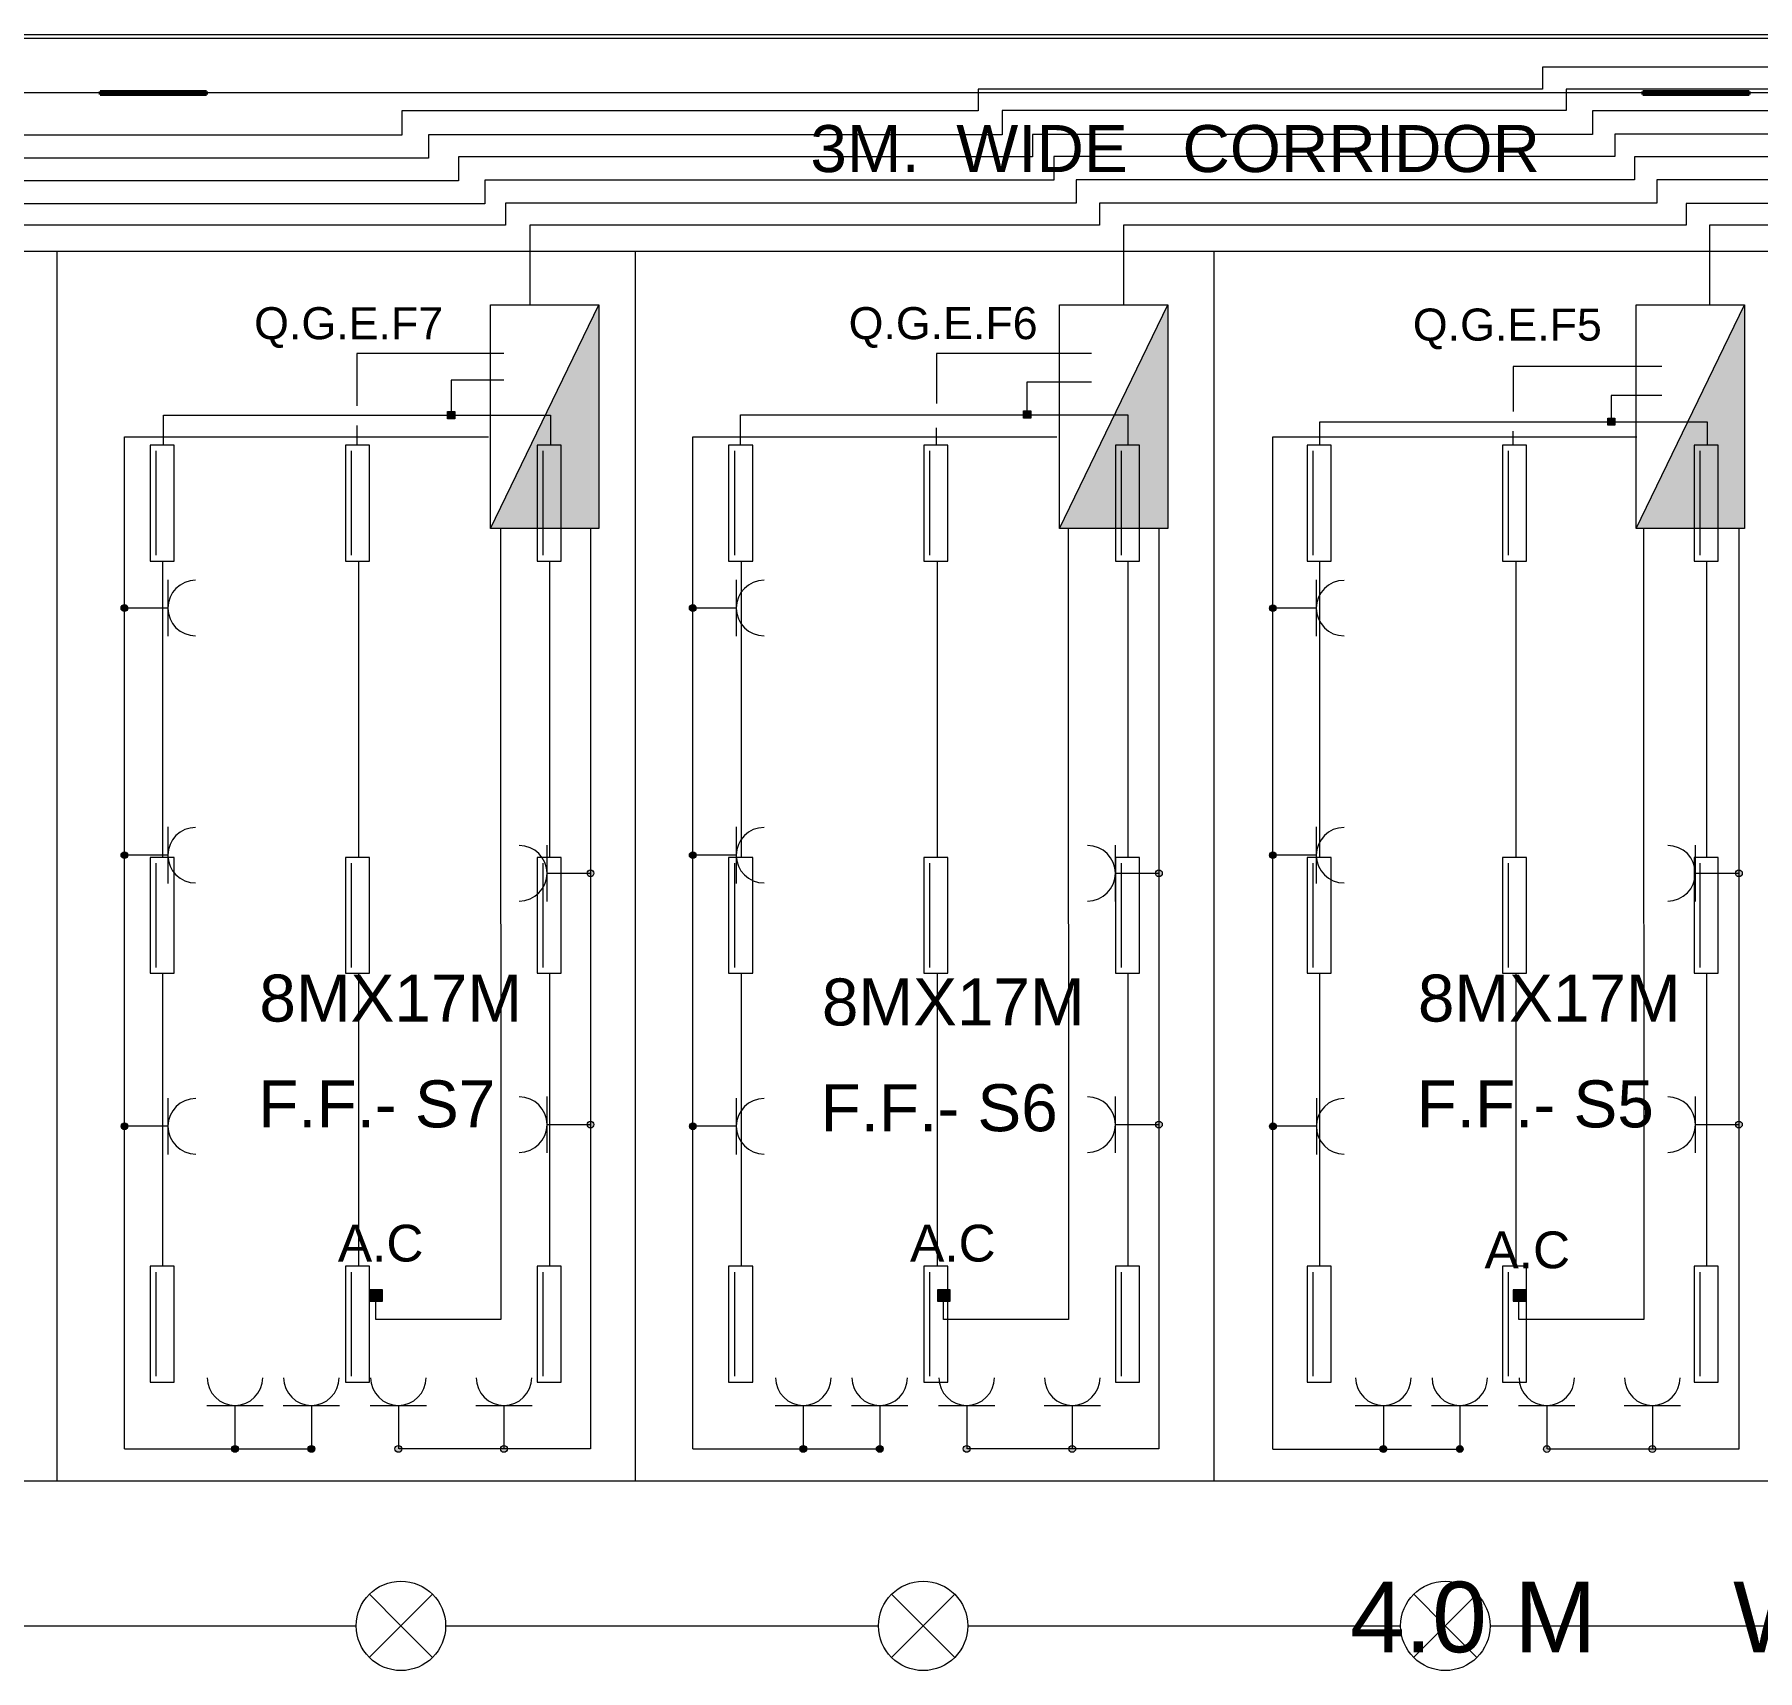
# Model space of a CAD drawing. Extents: x -17539 to 1421, y -3169 to 802964.
# Drawn here: x 418.61 to 442.44, y 364.55 to 387.17 of the extents above; entities that cross this region are included whole.
import ezdxf
from ezdxf.enums import TextEntityAlignment as Align

# ---------------------------------------------------------------- set-up
doc = ezdxf.new("R2010")
doc.units = 0
doc.header["$LTSCALE"] = 25
doc.header["$MEASUREMENT"] = 0
doc.layers.get('0').update_dxf_attribs({"lineweight": 9})
for name, color, linetype, lineweight in [('Iluminação', 10, 'Continuous', 9), ('Quadros', 50, 'Continuous', 9), ('www.cadblocksfree.com', 7, 'Continuous', 9)]:
    doc.layers.add(name, color=color, linetype=linetype, lineweight=lineweight)
doc.layers.add('Tomadas', color=3, linetype='Continuous', lineweight=9, true_color=0x00f500)
doc.styles.add('ROMANS', font='arial.ttf')
doc.styles.get("Standard").update_dxf_attribs({"font": 'arial.ttf'})

# ---------------------------------------------------------------- blocks, each defined once
blk = doc.blocks.new('quadro eletrico')
h = blk.add_hatch(color=256)
h.dxf.hatch_style = 1
h.paths.add_polyline_path([(1.839, -0.788), (-1.457, 0.809), (-1.457, -0.788)])
blk.add_line((-1.457, 0.809), (1.839, -0.788))
blk.add_lwpolyline([(-1.457, 0.809), (1.839, 0.809), (1.839, -0.788), (-1.457, -0.788)], close=True)
blk = doc.blocks.new('Quadro')
at = {"xscale": 0.6593095434044552, "yscale": 0.6593095434044552, "zscale": 0.6593095434044552}
blk.add_blockref('quadro eletrico', (-0.091, 0.017), dxfattribs=at)
blk = doc.blocks.new('Tomada')
for p, q in [((0, 0.632), (0, 0)), ((0, 0), (-0.975, 0)), ((0, 0), (0, -0.632))]:
    blk.add_line(p, q)
blk.add_arc((0.622, 0), 0.622, 90, 270)
blk = doc.blocks.new('Iluminárias 1')
at = {"layer": 'Iluminação'}
blk.add_line((0.079, 0.079), (1.521, 0.079), dxfattribs=at)
blk.add_lwpolyline([(0, 0), (1.6, 0), (1.6, 0.332), (0, 0.332)], close=True, dxfattribs=at)
blk = doc.blocks.new('Ponto de Luz')
for q in [(-0.437, 0.437), (0.438, 0.436), (-0.438, -0.436), (0.437, -0.437)]:
    blk.add_line((0, 0), q)
blk.add_circle((0, 0), 0.618)
blk = doc.blocks.new('Luminária 4')
at = {"layer": 'Iluminação', "lineweight": 40}
for p, q in [((0.733, 0.043), (-0.734, 0.043)), ((-0.734, 0.043), (-0.734, 0)), ((-0.734, 0), (0.733, 0)), ((0.733, 0), (0.733, 0.043))]:
    blk.add_line(p, q, dxfattribs=at)
at = {"layer": 'Iluminação', "lineweight": 30}
blk.add_line((-0.667, 0.008), (0.679, 0.008), dxfattribs=at)
blk = doc.blocks.new('Caixa de Derivação')
at = {"layer": 'Iluminação'}
h = blk.add_hatch(color=256, dxfattribs=at)
h.dxf.hatch_style = 1
h.paths.add_polyline_path([(0.052, 0.051), (-0.048, 0.051), (-0.048, -0.049), (0.052, -0.049)])
blk.add_lwpolyline([(-0.048, 0.051), (0.052, 0.051), (0.052, -0.049), (-0.048, -0.049)], close=True, dxfattribs=at)

msp = doc.modelspace()

# ---------------------------------------------------------------- hatches: boundary and pattern name
at = {"layer": 'Tomadas'}
h = msp.add_hatch(color=256, dxfattribs=at)
h.dxf.hatch_style = 1
h.paths.add_polyline_path([(419.903, 379.24, 1), (419.81, 379.24, 1)])
h = msp.add_hatch(color=256, dxfattribs=at)
h.dxf.hatch_style = 1
h.paths.add_polyline_path([(419.903, 379.24, 1), (419.81, 379.24, 1)])
h = msp.add_hatch(color=256, dxfattribs=at)
h.dxf.hatch_style = 1
h.paths.add_polyline_path([(419.903, 379.24, 1), (419.81, 379.24, 1)])
h = msp.add_hatch(color=256, dxfattribs=at)
h.dxf.hatch_style = 1
h.paths.add_polyline_path([(419.903, 379.24, 1), (419.81, 379.24, 1)])
h = msp.add_hatch(color=256, dxfattribs=at)
h.dxf.hatch_style = 1
h.paths.add_polyline_path([(427.762, 379.24, 1), (427.669, 379.24, 1)])
h = msp.add_hatch(color=256, dxfattribs=at)
h.dxf.hatch_style = 1
h.paths.add_polyline_path([(427.762, 379.24, 1), (427.669, 379.24, 1)])
h = msp.add_hatch(color=256, dxfattribs=at)
h.dxf.hatch_style = 1
h.paths.add_polyline_path([(427.762, 379.24, 1), (427.669, 379.24, 1)])
h = msp.add_hatch(color=256, dxfattribs=at)
h.dxf.hatch_style = 1
h.paths.add_polyline_path([(427.762, 379.24, 1), (427.669, 379.24, 1)])
h = msp.add_hatch(color=256, dxfattribs=at)
h.dxf.hatch_style = 1
h.paths.add_polyline_path([(435.782, 379.239, 1), (435.689, 379.239, 1)])
h = msp.add_hatch(color=256, dxfattribs=at)
h.dxf.hatch_style = 1
h.paths.add_polyline_path([(435.782, 379.239, 1), (435.689, 379.239, 1)])
h = msp.add_hatch(color=256, dxfattribs=at)
h.dxf.hatch_style = 1
h.paths.add_polyline_path([(435.782, 379.239, 1), (435.689, 379.239, 1)])
h = msp.add_hatch(color=256, dxfattribs=at)
h.dxf.hatch_style = 1
h.paths.add_polyline_path([(435.782, 379.239, 1), (435.689, 379.239, 1)])
h = msp.add_hatch(color=256, dxfattribs=at)
h.dxf.hatch_style = 1
h.paths.add_polyline_path([(419.903, 375.823, 1), (419.81, 375.823, 1)])
h = msp.add_hatch(color=256, dxfattribs=at)
h.dxf.hatch_style = 1
h.paths.add_polyline_path([(419.903, 375.823, 1), (419.81, 375.823, 1)])
h = msp.add_hatch(color=256, dxfattribs=at)
h.dxf.hatch_style = 1
h.paths.add_polyline_path([(419.903, 375.823, 1), (419.81, 375.823, 1)])
h = msp.add_hatch(color=256, dxfattribs=at)
h.dxf.hatch_style = 1
h.paths.add_polyline_path([(419.903, 375.823, 1), (419.81, 375.823, 1)])
h = msp.add_hatch(color=256, dxfattribs=at)
h.dxf.hatch_style = 1
h.paths.add_polyline_path([(427.762, 375.823, 1), (427.669, 375.823, 1)])
h = msp.add_hatch(color=256, dxfattribs=at)
h.dxf.hatch_style = 1
h.paths.add_polyline_path([(427.762, 375.823, 1), (427.669, 375.823, 1)])
h = msp.add_hatch(color=256, dxfattribs=at)
h.dxf.hatch_style = 1
h.paths.add_polyline_path([(427.762, 375.823, 1), (427.669, 375.823, 1)])
h = msp.add_hatch(color=256, dxfattribs=at)
h.dxf.hatch_style = 1
h.paths.add_polyline_path([(427.762, 375.823, 1), (427.669, 375.823, 1)])
h = msp.add_hatch(color=256, dxfattribs=at)
h.dxf.hatch_style = 1
h.paths.add_polyline_path([(435.782, 375.823, 1), (435.689, 375.823, 1)])
h = msp.add_hatch(color=256, dxfattribs=at)
h.dxf.hatch_style = 1
h.paths.add_polyline_path([(435.782, 375.823, 1), (435.689, 375.823, 1)])
h = msp.add_hatch(color=256, dxfattribs=at)
h.dxf.hatch_style = 1
h.paths.add_polyline_path([(435.782, 375.823, 1), (435.689, 375.823, 1)])
h = msp.add_hatch(color=256, dxfattribs=at)
h.dxf.hatch_style = 1
h.paths.add_polyline_path([(435.782, 375.823, 1), (435.689, 375.823, 1)])
h = msp.add_hatch(color=256, dxfattribs=at)
h.dxf.hatch_style = 1
h.paths.add_polyline_path([(426.302, 372.099), (426.256, 372.099, 0.411824), (426.302, 372.052)])
h.paths.add_polyline_path([(426.302, 372.146, 0.411824), (426.256, 372.099), (426.302, 372.099)])
h.paths.add_polyline_path([(426.302, 372.146), (426.302, 372.099), (426.302, 372.052, 0.416608), (426.349, 372.099, 0.416608)])
h.paths.add_polyline_path([(426.349, 375.573, 0.416608), (426.302, 375.62), (426.302, 375.526, 0.416608)])
h.paths.add_polyline_path([(426.302, 375.62, 0.411824), (426.256, 375.573), (426.302, 375.573)])
h.paths.add_polyline_path([(426.302, 375.573), (426.256, 375.573, 0.411824), (426.302, 375.526)])
h = msp.add_hatch(color=256, dxfattribs=at)
h.dxf.hatch_style = 1
h.paths.add_polyline_path([(434.16, 372.099), (434.114, 372.099, 0.411824), (434.16, 372.052)])
h.paths.add_polyline_path([(434.16, 372.146, 0.411824), (434.114, 372.099), (434.16, 372.099)])
h.paths.add_polyline_path([(434.16, 372.146), (434.16, 372.099), (434.16, 372.052, 0.416608), (434.207, 372.099, 0.416608)])
h.paths.add_polyline_path([(434.207, 375.573, 0.416608), (434.16, 375.62), (434.16, 375.526, 0.416608)])
h.paths.add_polyline_path([(434.16, 375.62, 0.411824), (434.114, 375.573), (434.16, 375.573)])
h.paths.add_polyline_path([(434.16, 375.573), (434.114, 375.573, 0.411824), (434.16, 375.526)])
h = msp.add_hatch(color=256, dxfattribs=at)
h.dxf.hatch_style = 1
h.paths.add_polyline_path([(442.181, 372.099), (442.135, 372.099, 0.411824), (442.181, 372.052)])
h.paths.add_polyline_path([(442.181, 372.145, 0.411824), (442.135, 372.099), (442.181, 372.099)])
h.paths.add_polyline_path([(442.181, 372.145), (442.181, 372.099), (442.181, 372.052, 0.416608), (442.228, 372.099, 0.416608)])
h.paths.add_polyline_path([(442.228, 375.573, 0.416608), (442.181, 375.619), (442.181, 375.526, 0.416608)])
h.paths.add_polyline_path([(442.181, 375.619, 0.411824), (442.135, 375.573), (442.181, 375.573)])
h.paths.add_polyline_path([(442.181, 375.573), (442.135, 375.573, 0.411824), (442.181, 375.526)])
h = msp.add_hatch(color=256, dxfattribs=at)
h.dxf.hatch_style = 1
h.paths.add_polyline_path([(419.837, 372.118), (419.837, 372.034, 0.552295), (419.904, 372.076, 0.552295)])
h.paths.add_polyline_path([(419.837, 372.118, 0.288415), (419.811, 372.076, 0.288415), (419.837, 372.034)])
h = msp.add_hatch(color=256, dxfattribs=at)
h.dxf.hatch_style = 1
h.paths.add_polyline_path([(419.837, 372.118), (419.837, 372.034, 0.552295), (419.904, 372.076, 0.552295)])
h.paths.add_polyline_path([(419.837, 372.118, 0.288415), (419.811, 372.076, 0.288415), (419.837, 372.034)])
h = msp.add_hatch(color=256, dxfattribs=at)
h.dxf.hatch_style = 1
h.paths.add_polyline_path([(419.837, 372.118), (419.837, 372.034, 0.552295), (419.904, 372.076, 0.552295)])
h.paths.add_polyline_path([(419.837, 372.118, 0.288415), (419.811, 372.076, 0.288415), (419.837, 372.034)])
h = msp.add_hatch(color=256, dxfattribs=at)
h.dxf.hatch_style = 1
h.paths.add_polyline_path([(419.837, 372.118), (419.837, 372.034, 0.552295), (419.904, 372.076, 0.552295)])
h.paths.add_polyline_path([(419.837, 372.118, 0.288415), (419.811, 372.076, 0.288415), (419.837, 372.034)])
h = msp.add_hatch(color=256, dxfattribs=at)
h.dxf.hatch_style = 1
h.paths.add_polyline_path([(427.696, 372.118), (427.696, 372.034, 0.552295), (427.763, 372.076, 0.552295)])
h.paths.add_polyline_path([(427.696, 372.118, 0.288415), (427.67, 372.076, 0.288415), (427.696, 372.034)])
h = msp.add_hatch(color=256, dxfattribs=at)
h.dxf.hatch_style = 1
h.paths.add_polyline_path([(427.696, 372.118), (427.696, 372.034, 0.552295), (427.763, 372.076, 0.552295)])
h.paths.add_polyline_path([(427.696, 372.118, 0.288415), (427.67, 372.076, 0.288415), (427.696, 372.034)])
h = msp.add_hatch(color=256, dxfattribs=at)
h.dxf.hatch_style = 1
h.paths.add_polyline_path([(427.696, 372.118), (427.696, 372.034, 0.552295), (427.763, 372.076, 0.552295)])
h.paths.add_polyline_path([(427.696, 372.118, 0.288415), (427.67, 372.076, 0.288415), (427.696, 372.034)])
h = msp.add_hatch(color=256, dxfattribs=at)
h.dxf.hatch_style = 1
h.paths.add_polyline_path([(427.696, 372.118), (427.696, 372.034, 0.552295), (427.763, 372.076, 0.552295)])
h.paths.add_polyline_path([(427.696, 372.118, 0.288415), (427.67, 372.076, 0.288415), (427.696, 372.034)])
h = msp.add_hatch(color=256, dxfattribs=at)
h.dxf.hatch_style = 1
h.paths.add_polyline_path([(435.716, 372.117), (435.716, 372.033, 0.552295), (435.783, 372.075, 0.552295)])
h.paths.add_polyline_path([(435.716, 372.117, 0.288415), (435.69, 372.075, 0.288415), (435.716, 372.033)])
h = msp.add_hatch(color=256, dxfattribs=at)
h.dxf.hatch_style = 1
h.paths.add_polyline_path([(435.716, 372.117), (435.716, 372.033, 0.552295), (435.783, 372.075, 0.552295)])
h.paths.add_polyline_path([(435.716, 372.117, 0.288415), (435.69, 372.075, 0.288415), (435.716, 372.033)])
h = msp.add_hatch(color=256, dxfattribs=at)
h.dxf.hatch_style = 1
h.paths.add_polyline_path([(435.716, 372.117), (435.716, 372.033, 0.552295), (435.783, 372.075, 0.552295)])
h.paths.add_polyline_path([(435.716, 372.117, 0.288415), (435.69, 372.075, 0.288415), (435.716, 372.033)])
h = msp.add_hatch(color=256, dxfattribs=at)
h.dxf.hatch_style = 1
h.paths.add_polyline_path([(435.716, 372.117), (435.716, 372.033, 0.552295), (435.783, 372.075, 0.552295)])
h.paths.add_polyline_path([(435.716, 372.117, 0.288415), (435.69, 372.075, 0.288415), (435.716, 372.033)])
h = msp.add_hatch(color=256, dxfattribs=at)
h.dxf.hatch_style = 1
h.paths.add_polyline_path([(423.427, 369.659), (423.427, 369.815), (423.253, 369.815), (423.253, 369.659)])
h = msp.add_hatch(color=256, dxfattribs=at)
h.dxf.hatch_style = 1
h.paths.add_polyline_path([(431.275, 369.659), (431.275, 369.815), (431.101, 369.815), (431.101, 369.659)])
h = msp.add_hatch(color=256, dxfattribs=at)
h.dxf.hatch_style = 1
h.paths.add_polyline_path([(439.232, 369.659), (439.232, 369.815), (439.058, 369.815), (439.058, 369.659)])
h = msp.add_hatch(color=256, dxfattribs=at)
h.dxf.hatch_style = 1
h.paths.add_polyline_path([(421.339, 367.615, 1), (421.432, 367.615, 1)])
h = msp.add_hatch(color=256, dxfattribs=at)
h.dxf.hatch_style = 1
h.paths.add_polyline_path([(421.339, 367.615, 1), (421.432, 367.615, 1)])
h = msp.add_hatch(color=256, dxfattribs=at)
h.dxf.hatch_style = 1
h.paths.add_polyline_path([(421.339, 367.615, 1), (421.432, 367.615, 1)])
h = msp.add_hatch(color=256, dxfattribs=at)
h.dxf.hatch_style = 1
h.paths.add_polyline_path([(421.339, 367.615, 1), (421.432, 367.615, 1)])
h = msp.add_hatch(color=256, dxfattribs=at)
h.dxf.hatch_style = 1
h.paths.add_polyline_path([(422.395, 367.615, 1), (422.489, 367.615, 1)])
h = msp.add_hatch(color=256, dxfattribs=at)
h.dxf.hatch_style = 1
h.paths.add_polyline_path([(422.395, 367.615, 1), (422.489, 367.615, 1)])
h = msp.add_hatch(color=256, dxfattribs=at)
h.dxf.hatch_style = 1
h.paths.add_polyline_path([(422.395, 367.615, 1), (422.489, 367.615, 1)])
h = msp.add_hatch(color=256, dxfattribs=at)
h.dxf.hatch_style = 1
h.paths.add_polyline_path([(422.395, 367.615, 1), (422.489, 367.615, 1)])
h = msp.add_hatch(color=256, dxfattribs=at)
h.dxf.hatch_style = 1
h.paths.add_polyline_path([(423.645, 367.661, 0.414214), (423.598, 367.615), (423.645, 367.615)])
h.paths.add_polyline_path([(423.645, 367.661), (423.645, 367.615), (423.691, 367.615, 0.414214)])
h.paths.add_polyline_path([(423.691, 367.615), (423.645, 367.615), (423.598, 367.615, 1)])
h.paths.add_polyline_path([(425.058, 367.615), (425.151, 367.615, 1)])
h.paths.add_polyline_path([(425.151, 367.615), (425.058, 367.615, 1)])
h = msp.add_hatch(color=256, dxfattribs=at)
h.dxf.hatch_style = 1
h.paths.add_polyline_path([(423.645, 367.661, 0.414214), (423.598, 367.615), (423.645, 367.615)])
h.paths.add_polyline_path([(423.645, 367.661), (423.645, 367.615), (423.691, 367.615, 0.414214)])
h.paths.add_polyline_path([(423.691, 367.615), (423.645, 367.615), (423.598, 367.615, 1)])
h.paths.add_polyline_path([(425.058, 367.615), (425.151, 367.615, 1)])
h.paths.add_polyline_path([(425.151, 367.615), (425.058, 367.615, 1)])
h = msp.add_hatch(color=256, dxfattribs=at)
h.dxf.hatch_style = 1
h.paths.add_polyline_path([(423.645, 367.661, 0.414214), (423.598, 367.615), (423.645, 367.615)])
h.paths.add_polyline_path([(423.645, 367.661), (423.645, 367.615), (423.691, 367.615, 0.414214)])
h.paths.add_polyline_path([(423.691, 367.615), (423.645, 367.615), (423.598, 367.615, 1)])
h.paths.add_polyline_path([(425.058, 367.615), (425.151, 367.615, 1)])
h.paths.add_polyline_path([(425.151, 367.615), (425.058, 367.615, 1)])
h = msp.add_hatch(color=256, dxfattribs=at)
h.dxf.hatch_style = 1
h.paths.add_polyline_path([(423.645, 367.661, 0.414214), (423.598, 367.615), (423.645, 367.615)])
h.paths.add_polyline_path([(423.645, 367.661), (423.645, 367.615), (423.691, 367.615, 0.414214)])
h.paths.add_polyline_path([(423.691, 367.615), (423.645, 367.615), (423.598, 367.615, 1)])
h.paths.add_polyline_path([(425.058, 367.615), (425.151, 367.615, 1)])
h.paths.add_polyline_path([(425.151, 367.615), (425.058, 367.615, 1)])
h = msp.add_hatch(color=256, dxfattribs=at)
h.dxf.hatch_style = 1
h.paths.add_polyline_path([(429.198, 367.615, 1), (429.291, 367.615, 1)])
h = msp.add_hatch(color=256, dxfattribs=at)
h.dxf.hatch_style = 1
h.paths.add_polyline_path([(429.198, 367.615, 1), (429.291, 367.615, 1)])
h = msp.add_hatch(color=256, dxfattribs=at)
h.dxf.hatch_style = 1
h.paths.add_polyline_path([(429.198, 367.615, 1), (429.291, 367.615, 1)])
h = msp.add_hatch(color=256, dxfattribs=at)
h.dxf.hatch_style = 1
h.paths.add_polyline_path([(429.198, 367.615, 1), (429.291, 367.615, 1)])
h = msp.add_hatch(color=256, dxfattribs=at)
h.dxf.hatch_style = 1
h.paths.add_polyline_path([(430.254, 367.615, 1), (430.347, 367.615, 1)])
h = msp.add_hatch(color=256, dxfattribs=at)
h.dxf.hatch_style = 1
h.paths.add_polyline_path([(430.254, 367.615, 1), (430.347, 367.615, 1)])
h = msp.add_hatch(color=256, dxfattribs=at)
h.dxf.hatch_style = 1
h.paths.add_polyline_path([(430.254, 367.615, 1), (430.347, 367.615, 1)])
h = msp.add_hatch(color=256, dxfattribs=at)
h.dxf.hatch_style = 1
h.paths.add_polyline_path([(430.254, 367.615, 1), (430.347, 367.615, 1)])
h = msp.add_hatch(color=256, dxfattribs=at)
h.dxf.hatch_style = 1
h.paths.add_polyline_path([(431.503, 367.661, 0.414214), (431.457, 367.615), (431.503, 367.615)])
h.paths.add_polyline_path([(431.503, 367.661), (431.503, 367.615), (431.55, 367.615, 0.414214)])
h.paths.add_polyline_path([(431.55, 367.615), (431.503, 367.615), (431.457, 367.615, 1)])
h.paths.add_polyline_path([(432.917, 367.615), (433.01, 367.615, 1)])
h.paths.add_polyline_path([(433.01, 367.615), (432.917, 367.615, 1)])
h = msp.add_hatch(color=256, dxfattribs=at)
h.dxf.hatch_style = 1
h.paths.add_polyline_path([(431.503, 367.661, 0.414214), (431.457, 367.615), (431.503, 367.615)])
h.paths.add_polyline_path([(431.503, 367.661), (431.503, 367.615), (431.55, 367.615, 0.414214)])
h.paths.add_polyline_path([(431.55, 367.615), (431.503, 367.615), (431.457, 367.615, 1)])
h.paths.add_polyline_path([(432.917, 367.615), (433.01, 367.615, 1)])
h.paths.add_polyline_path([(433.01, 367.615), (432.917, 367.615, 1)])
h = msp.add_hatch(color=256, dxfattribs=at)
h.dxf.hatch_style = 1
h.paths.add_polyline_path([(431.503, 367.661, 0.414214), (431.457, 367.615), (431.503, 367.615)])
h.paths.add_polyline_path([(431.503, 367.661), (431.503, 367.615), (431.55, 367.615, 0.414214)])
h.paths.add_polyline_path([(431.55, 367.615), (431.503, 367.615), (431.457, 367.615, 1)])
h.paths.add_polyline_path([(432.917, 367.615), (433.01, 367.615, 1)])
h.paths.add_polyline_path([(433.01, 367.615), (432.917, 367.615, 1)])
h = msp.add_hatch(color=256, dxfattribs=at)
h.dxf.hatch_style = 1
h.paths.add_polyline_path([(431.503, 367.661, 0.414214), (431.457, 367.615), (431.503, 367.615)])
h.paths.add_polyline_path([(431.503, 367.661), (431.503, 367.615), (431.55, 367.615, 0.414214)])
h.paths.add_polyline_path([(431.55, 367.615), (431.503, 367.615), (431.457, 367.615, 1)])
h.paths.add_polyline_path([(432.917, 367.615), (433.01, 367.615, 1)])
h.paths.add_polyline_path([(433.01, 367.615), (432.917, 367.615, 1)])
h = msp.add_hatch(color=256, dxfattribs=at)
h.dxf.hatch_style = 1
h.paths.add_polyline_path([(437.218, 367.614, 1), (437.311, 367.614, 1)])
h = msp.add_hatch(color=256, dxfattribs=at)
h.dxf.hatch_style = 1
h.paths.add_polyline_path([(437.218, 367.614, 1), (437.311, 367.614, 1)])
h = msp.add_hatch(color=256, dxfattribs=at)
h.dxf.hatch_style = 1
h.paths.add_polyline_path([(437.218, 367.614, 1), (437.311, 367.614, 1)])
h = msp.add_hatch(color=256, dxfattribs=at)
h.dxf.hatch_style = 1
h.paths.add_polyline_path([(437.218, 367.614, 1), (437.311, 367.614, 1)])
h = msp.add_hatch(color=256, dxfattribs=at)
h.dxf.hatch_style = 1
h.paths.add_polyline_path([(438.274, 367.614, 1), (438.368, 367.614, 1)])
h = msp.add_hatch(color=256, dxfattribs=at)
h.dxf.hatch_style = 1
h.paths.add_polyline_path([(438.274, 367.614, 1), (438.368, 367.614, 1)])
h = msp.add_hatch(color=256, dxfattribs=at)
h.dxf.hatch_style = 1
h.paths.add_polyline_path([(438.274, 367.614, 1), (438.368, 367.614, 1)])
h = msp.add_hatch(color=256, dxfattribs=at)
h.dxf.hatch_style = 1
h.paths.add_polyline_path([(438.274, 367.614, 1), (438.368, 367.614, 1)])
h = msp.add_hatch(color=256, dxfattribs=at)
h.dxf.hatch_style = 1
h.paths.add_polyline_path([(439.524, 367.661, 0.414214), (439.477, 367.614), (439.524, 367.614)])
h.paths.add_polyline_path([(439.524, 367.661), (439.524, 367.614), (439.57, 367.614, 0.414214)])
h.paths.add_polyline_path([(439.57, 367.614), (439.524, 367.614), (439.477, 367.614, 1)])
h.paths.add_polyline_path([(440.937, 367.614), (441.03, 367.614, 1)])
h.paths.add_polyline_path([(441.03, 367.614), (440.937, 367.614, 1)])
h = msp.add_hatch(color=256, dxfattribs=at)
h.dxf.hatch_style = 1
h.paths.add_polyline_path([(439.524, 367.661, 0.414214), (439.477, 367.614), (439.524, 367.614)])
h.paths.add_polyline_path([(439.524, 367.661), (439.524, 367.614), (439.57, 367.614, 0.414214)])
h.paths.add_polyline_path([(439.57, 367.614), (439.524, 367.614), (439.477, 367.614, 1)])
h.paths.add_polyline_path([(440.937, 367.614), (441.03, 367.614, 1)])
h.paths.add_polyline_path([(441.03, 367.614), (440.937, 367.614, 1)])
h = msp.add_hatch(color=256, dxfattribs=at)
h.dxf.hatch_style = 1
h.paths.add_polyline_path([(439.524, 367.661, 0.414214), (439.477, 367.614), (439.524, 367.614)])
h.paths.add_polyline_path([(439.524, 367.661), (439.524, 367.614), (439.57, 367.614, 0.414214)])
h.paths.add_polyline_path([(439.57, 367.614), (439.524, 367.614), (439.477, 367.614, 1)])
h.paths.add_polyline_path([(440.937, 367.614), (441.03, 367.614, 1)])
h.paths.add_polyline_path([(441.03, 367.614), (440.937, 367.614, 1)])
h = msp.add_hatch(color=256, dxfattribs=at)
h.dxf.hatch_style = 1
h.paths.add_polyline_path([(439.524, 367.661, 0.414214), (439.477, 367.614), (439.524, 367.614)])
h.paths.add_polyline_path([(439.524, 367.661), (439.524, 367.614), (439.57, 367.614, 0.414214)])
h.paths.add_polyline_path([(439.57, 367.614), (439.524, 367.614), (439.477, 367.614, 1)])
h.paths.add_polyline_path([(440.937, 367.614), (441.03, 367.614, 1)])
h.paths.add_polyline_path([(441.03, 367.614), (440.937, 367.614, 1)])

# ---------------------------------------------------------------- linework, layer by layer
at = {"layer": 'Iluminação'}
for p, q in [((419.523, 386.361), (404.558, 386.361)), ((440.853, 386.361), (420.99, 386.361)), ((462.183, 386.361), (442.32, 386.361)), ((425.105, 382.76), (423.071, 382.76)), ((423.071, 382.76), (423.071, 382.036)), ((433.231, 382.76), (431.088, 382.76)), ((431.088, 382.76), (431.088, 382.068)), ((425.105, 382.391), (424.373, 382.391)), ((424.373, 382.391), (424.373, 381.906)), ((441.114, 382.581), (439.061, 382.581)), ((439.061, 382.581), (439.061, 381.959)), ((433.231, 382.361), (432.336, 382.361)), ((432.336, 382.361), (432.336, 381.913)), ((441.114, 382.177), (440.414, 382.177)), ((440.414, 382.177), (440.414, 381.815)), ((428.376, 381.49), (428.376, 381.913)), ((428.376, 381.913), (433.733, 381.913)), ((433.733, 381.913), (433.733, 381.49)), ((420.397, 381.49), (420.397, 381.906)), ((420.397, 381.906), (425.748, 381.906)), ((423.071, 381.763), (423.071, 381.49)), ((425.748, 381.906), (425.748, 381.49)), ((431.083, 381.731), (431.083, 381.49)), ((436.387, 381.49), (436.387, 381.815)), ((436.387, 381.815), (441.74, 381.815)), ((439.056, 381.683), (439.056, 381.49)), ((441.74, 381.815), (441.74, 381.49)), ((420.388, 375.79), (420.388, 379.89)), ((423.094, 379.89), (423.094, 375.79)), ((425.733, 379.89), (425.733, 375.79)), ((428.388, 375.79), (428.388, 379.89)), ((431.094, 379.89), (431.094, 375.79)), ((433.733, 379.89), (433.733, 375.79)), ((436.388, 375.79), (436.388, 379.89)), ((439.094, 379.89), (439.094, 375.79)), ((441.733, 379.89), (441.733, 375.79)), ((420.388, 370.14), (420.388, 374.19)), ((423.094, 374.19), (423.094, 370.14)), ((425.733, 374.19), (425.733, 370.14)), ((428.388, 370.14), (428.388, 374.19)), ((431.094, 374.19), (431.094, 370.14)), ((433.733, 374.19), (433.733, 370.14)), ((436.388, 370.14), (436.388, 374.19)), ((439.094, 374.19), (439.094, 370.14)), ((441.733, 374.19), (441.733, 370.14)), ((417.079, 365.169), (423.063, 365.169)), ((424.299, 365.169), (430.283, 365.169)), ((431.519, 365.169), (437.503, 365.169)), ((438.739, 365.169), (444.723, 365.169))]:
    msp.add_line(p, q, dxfattribs=at)
at = {"layer": 'Quadros'}
for p, q in [((447.061, 386.719), (439.465, 386.719)), ((439.465, 386.719), (439.465, 386.412)), ((439.465, 386.412), (431.66, 386.412)), ((431.66, 386.412), (431.66, 386.114)), ((447.403, 386.414), (439.792, 386.414)), ((439.792, 386.414), (439.792, 386.116)), ((431.66, 386.114), (423.694, 386.114)), ((423.694, 386.114), (423.694, 385.775)), ((439.792, 386.116), (431.994, 386.116)), ((431.994, 386.116), (431.994, 385.782)), ((447.747, 386.114), (440.155, 386.114)), ((440.155, 386.114), (440.155, 385.786)), ((423.694, 385.775), (416.166, 385.775)), ((431.994, 385.782), (424.06, 385.782)), ((424.06, 385.782), (424.06, 385.46)), ((440.155, 385.786), (432.411, 385.786)), ((432.411, 385.786), (432.411, 385.477)), ((448.055, 385.791), (440.464, 385.791)), ((440.464, 385.791), (440.464, 385.483)), ((440.464, 385.483), (432.709, 385.483)), ((432.709, 385.483), (432.709, 385.153)), ((424.06, 385.46), (416.51, 385.46)), ((432.411, 385.477), (424.476, 385.477)), ((424.476, 385.477), (424.476, 385.145)), ((448.35, 385.478), (440.738, 385.478)), ((440.738, 385.478), (440.738, 385.158)), ((424.476, 385.145), (416.879, 385.145)), ((432.709, 385.153), (424.839, 385.153)), ((424.839, 385.153), (424.839, 384.83)), ((440.738, 385.158), (433.018, 385.158)), ((433.018, 385.158), (433.018, 384.838)), ((448.689, 385.158), (441.046, 385.158)), ((441.046, 385.158), (441.046, 384.838)), ((424.839, 384.83), (417.205, 384.83)), ((433.018, 384.838), (425.128, 384.838)), ((425.128, 384.838), (425.128, 384.532)), ((441.046, 384.838), (433.34, 384.838)), ((433.34, 384.838), (433.34, 384.532)), ((449.065, 384.832), (441.453, 384.832)), ((441.453, 384.832), (441.453, 384.532)), ((425.128, 384.532), (417.532, 384.532)), ((433.34, 384.532), (425.465, 384.532)), ((425.465, 384.532), (425.465, 383.433)), ((441.453, 384.532), (433.67, 384.532)), ((433.67, 384.532), (433.67, 383.433)), ((449.385, 384.533), (441.773, 384.533)), ((441.773, 384.533), (441.773, 383.433))]:
    msp.add_line(p, q, dxfattribs=at)
at = {"layer": 'Tomadas'}
for p, q in [((419.857, 367.615), (419.857, 381.609)), ((419.857, 381.609), (424.892, 381.609)), ((427.715, 367.615), (427.715, 381.609)), ((427.715, 381.609), (432.751, 381.609)), ((435.736, 367.614), (435.736, 381.609)), ((435.736, 381.609), (440.771, 381.609)), ((425.056, 380.34), (425.062, 369.406)), ((426.302, 380.331), (426.302, 367.615)), ((426.302, 380.331), (426.302, 367.615)), ((426.302, 380.331), (426.302, 367.615)), ((426.302, 380.331), (426.302, 367.615)), ((432.904, 380.34), (432.91, 369.406)), ((434.16, 380.35), (434.16, 367.615)), ((434.16, 380.35), (434.16, 367.615)), ((434.16, 380.35), (434.16, 367.615)), ((434.16, 380.35), (434.16, 367.615)), ((440.862, 380.34), (440.867, 369.406)), ((442.181, 380.35), (442.181, 367.614)), ((442.181, 380.35), (442.181, 367.614)), ((442.181, 380.35), (442.181, 367.614)), ((442.181, 380.35), (442.181, 367.614)), ((419.857, 367.615), (419.857, 379.24)), ((419.857, 367.615), (419.857, 379.24)), ((419.857, 367.615), (419.857, 379.24)), ((427.715, 367.615), (427.715, 379.24)), ((427.715, 367.615), (427.715, 379.24)), ((427.715, 367.615), (427.715, 379.24)), ((435.736, 367.614), (435.736, 379.239)), ((435.736, 367.614), (435.736, 379.239)), ((435.736, 367.614), (435.736, 379.239)), ((423.334, 369.406), (423.334, 369.746)), ((431.182, 369.406), (431.182, 369.746)), ((439.139, 369.406), (439.139, 369.746)), ((425.062, 369.406), (423.334, 369.406)), ((432.91, 369.406), (431.182, 369.406)), ((440.867, 369.406), (439.139, 369.406)), ((419.857, 367.615), (422.445, 367.615)), ((426.302, 367.615), (423.656, 367.615)), ((427.715, 367.615), (430.304, 367.615)), ((434.16, 367.615), (431.514, 367.615)), ((435.736, 367.614), (438.324, 367.614)), ((442.181, 367.614), (439.535, 367.614))]:
    msp.add_line(p, q, dxfattribs=at)
for points in [[(423.253, 369.659), (423.427, 369.659), (423.427, 369.815), (423.253, 369.815)], [(431.101, 369.659), (431.275, 369.659), (431.275, 369.815), (431.101, 369.815)], [(439.058, 369.659), (439.232, 369.659), (439.232, 369.815), (439.058, 369.815)]]:
    msp.add_lwpolyline(points, close=True, dxfattribs=at)
for centre in [(419.857, 379.24), (419.857, 379.24), (419.857, 379.24), (419.857, 379.24), (427.715, 379.24), (427.715, 379.24), (427.715, 379.24), (427.715, 379.24), (435.736, 379.239), (435.736, 379.239), (435.736, 379.239), (435.736, 379.239), (419.857, 375.823), (419.857, 375.823), (419.857, 375.823), (419.857, 375.823), (427.715, 375.823), (427.715, 375.823), (427.715, 375.823), (427.715, 375.823), (435.736, 375.823), (435.736, 375.823), (435.736, 375.823), (435.736, 375.823), (426.302, 375.573), (426.302, 375.573), (426.302, 375.573), (426.302, 375.573), (434.161, 375.573), (434.161, 375.573), (434.161, 375.573), (434.161, 375.573), (442.181, 375.573), (442.181, 375.573), (442.181, 375.573), (442.181, 375.573), (426.302, 372.099), (426.302, 372.099), (426.302, 372.099), (426.302, 372.099), (434.161, 372.099), (434.161, 372.099), (434.161, 372.099), (434.161, 372.099), (442.181, 372.099), (442.181, 372.099), (442.181, 372.099), (442.181, 372.099), (419.858, 372.076), (419.858, 372.076), (419.858, 372.076), (419.858, 372.076), (427.716, 372.076), (427.716, 372.076), (427.716, 372.076), (427.716, 372.076), (435.737, 372.075), (435.737, 372.075), (435.737, 372.075), (435.737, 372.075), (421.386, 367.615), (421.386, 367.615), (421.386, 367.615), (421.386, 367.615), (422.442, 367.615), (422.442, 367.615), (422.442, 367.615), (422.442, 367.615), (423.645, 367.615), (423.645, 367.615), (423.645, 367.615), (423.645, 367.615), (425.105, 367.615), (425.105, 367.615), (425.105, 367.615), (425.105, 367.615), (429.244, 367.615), (429.244, 367.615), (429.244, 367.615), (429.244, 367.615), (430.301, 367.615), (430.301, 367.615), (430.301, 367.615), (430.301, 367.615), (431.503, 367.615), (431.503, 367.615), (431.503, 367.615), (431.503, 367.615), (432.963, 367.615), (432.963, 367.615), (432.963, 367.615), (432.963, 367.615), (437.265, 367.614), (437.265, 367.614), (437.265, 367.614), (437.265, 367.614), (438.321, 367.614), (438.321, 367.614), (438.321, 367.614), (438.321, 367.614), (439.524, 367.614), (439.524, 367.614), (439.524, 367.614), (439.524, 367.614), (440.984, 367.614), (440.984, 367.614), (440.984, 367.614), (440.984, 367.614)]:
    msp.add_circle(centre, 0.0466, dxfattribs=at)
at = {"layer": 'www.cadblocksfree.com'}
for p, q in [((410.971, 387.169), (451.921, 387.169)), ((410.921, 387.119), (451.971, 387.119)), ((474.921, 384.169), (410.785, 384.169)), ((418.921, 384.169), (418.921, 367.169)), ((426.921, 384.169), (426.921, 367.169)), ((434.921, 384.169), (434.921, 367.169)), ((507.921, 367.169), (367.456, 367.169))]:
    msp.add_line(p, q, dxfattribs=at)

# ---------------------------------------------------------------- block references
at = {"layer": 'Iluminação'}
for name, p in [('Luminária 4', (420.257, 386.339)), ('Luminária 4', (441.587, 386.339)), ('Caixa de Derivação', (424.373, 381.906)), ('Caixa de Derivação', (432.336, 381.913)), ('Caixa de Derivação', (440.414, 381.815)), ('Ponto de Luz', (423.681, 365.169)), ('Ponto de Luz', (430.901, 365.169)), ('Ponto de Luz', (438.121, 365.169))]:
    msp.add_blockref(name, p, dxfattribs=at)
at = {"layer": 'Iluminação', "rotation": 270}
for p in [(420.212, 381.49), (422.912, 381.49), (425.562, 381.49), (428.212, 381.49), (430.912, 381.49), (433.562, 381.49), (436.212, 381.49), (438.912, 381.49), (441.562, 381.49), (420.212, 375.79), (422.912, 375.79), (425.562, 375.79), (428.212, 375.79), (430.912, 375.79), (433.562, 375.79), (436.212, 375.79), (438.912, 375.79), (441.562, 375.79), (420.212, 370.14), (422.912, 370.14), (425.562, 370.14), (428.212, 370.14), (430.912, 370.14), (433.562, 370.14), (436.212, 370.14), (438.912, 370.14), (441.562, 370.14)]:
    msp.add_blockref('Iluminárias 1', p, dxfattribs=at)
at = {"layer": 'Quadros', "xscale": 1.422900023054062, "yscale": 1.422900023054062, "zscale": 1.422900023054062, "rotation": 89.99999999999996}
for p in [(425.702, 381.837), (433.568, 381.837), (441.542, 381.837)]:
    msp.add_blockref('Quadro', p, dxfattribs=at)
at = {"layer": 'Tomadas', "xscale": 0.6170314054757464, "yscale": 0.6170314054757464, "zscale": 0.6170314054757464}
for p in [(420.458, 379.24), (420.458, 379.24), (420.458, 379.24), (420.458, 379.24), (428.317, 379.24), (428.317, 379.24), (428.317, 379.24), (428.317, 379.24), (436.337, 379.239), (436.337, 379.239), (436.337, 379.239), (436.337, 379.239), (420.458, 375.823), (420.458, 375.823), (420.458, 375.823), (420.458, 375.823), (428.317, 375.823), (428.317, 375.823), (428.317, 375.823), (428.317, 375.823), (436.337, 375.823), (436.337, 375.823), (436.337, 375.823), (436.337, 375.823), (420.459, 372.076), (420.459, 372.076), (420.459, 372.076), (420.459, 372.076), (428.318, 372.076), (428.318, 372.076), (428.318, 372.076), (428.318, 372.076), (436.338, 372.075), (436.338, 372.075), (436.338, 372.075), (436.338, 372.075)]:
    msp.add_blockref('Tomada', p, dxfattribs=at)
for p, rotation in [((425.701, 375.573), 180), ((425.701, 375.573), 180), ((425.701, 375.573), 180), ((425.701, 375.573), 180), ((433.559, 375.573), 180), ((433.559, 375.573), 180), ((433.559, 375.573), 180), ((433.559, 375.573), 180), ((441.58, 375.573), 180), ((441.58, 375.573), 180), ((441.58, 375.573), 180), ((441.58, 375.573), 180), ((425.701, 372.099), 180), ((425.701, 372.099), 180), ((425.701, 372.099), 180), ((425.701, 372.099), 180), ((433.559, 372.099), 180), ((433.559, 372.099), 180), ((433.559, 372.099), 180), ((433.559, 372.099), 180), ((441.58, 372.099), 180), ((441.58, 372.099), 180), ((441.58, 372.099), 180), ((441.58, 372.099), 180), ((421.386, 368.216), 89.99999999999999), ((421.386, 368.216), 89.99999999999999), ((421.386, 368.216), 89.99999999999999), ((421.386, 368.216), 89.99999999999999), ((422.442, 368.216), 89.99999999999999), ((422.442, 368.216), 89.99999999999999), ((422.442, 368.216), 89.99999999999999), ((422.442, 368.216), 89.99999999999999), ((423.645, 368.216), 89.99999999999999), ((423.645, 368.216), 89.99999999999999), ((423.645, 368.216), 89.99999999999999), ((423.645, 368.216), 89.99999999999999), ((425.105, 368.216), 89.99999999999999), ((425.105, 368.216), 89.99999999999999), ((425.105, 368.216), 89.99999999999999), ((425.105, 368.216), 89.99999999999999), ((429.244, 368.216), 89.99999999999999), ((429.244, 368.216), 89.99999999999999), ((429.244, 368.216), 89.99999999999999), ((429.244, 368.216), 89.99999999999999), ((430.301, 368.216), 89.99999999999999), ((430.301, 368.216), 89.99999999999999), ((430.301, 368.216), 89.99999999999999), ((430.301, 368.216), 89.99999999999999), ((431.503, 368.216), 89.99999999999999), ((431.503, 368.216), 89.99999999999999), ((431.503, 368.216), 89.99999999999999), ((431.503, 368.216), 89.99999999999999), ((432.963, 368.216), 89.99999999999999), ((432.963, 368.216), 89.99999999999999), ((432.963, 368.216), 89.99999999999999), ((432.963, 368.216), 89.99999999999999), ((437.265, 368.216), 89.99999999999999), ((437.265, 368.216), 89.99999999999999), ((437.265, 368.216), 89.99999999999999), ((437.265, 368.216), 89.99999999999999), ((438.321, 368.216), 89.99999999999999), ((438.321, 368.216), 89.99999999999999), ((438.321, 368.216), 89.99999999999999), ((438.321, 368.216), 89.99999999999999), ((439.524, 368.216), 89.99999999999999), ((439.524, 368.216), 89.99999999999999), ((439.524, 368.216), 89.99999999999999), ((439.524, 368.216), 89.99999999999999), ((440.984, 368.216), 89.99999999999999), ((440.984, 368.216), 89.99999999999999), ((440.984, 368.216), 89.99999999999999), ((440.984, 368.216), 89.99999999999999)]:
    msp.add_blockref('Tomada', p, dxfattribs=dict(at, rotation=rotation))

# ---------------------------------------------------------------- texts
at = {"layer": 'Quadros', "char_height": 0.4429, "width": 3.46617, "attachment_point": 1}
for s, insert in [('Q.G.E.F7', (421.651, 383.399)), ('Q.G.E.F6', (429.871, 383.4)), ('Q.G.E.F5', (437.672, 383.38))]:
    msp.add_mtext(s, dxfattribs=dict(at, insert=insert))
at = {"layer": 'Tomadas', "char_height": 0.5082, "width": 1.05584, "attachment_point": 1}
for insert in [(422.809, 370.714), (430.72, 370.714), (438.663, 370.621)]:
    msp.add_mtext('A.C', dxfattribs=dict(at, insert=insert))
at = {"layer": 'www.cadblocksfree.com', "style": 'ROMANS'}
for s, height, p in [('3M.  WIDE   CORRIDOR', 0.65, (429.341, 385.917)), ('8MX17M', 0.65, (421.723, 374.173)), ('8MX17M', 0.65, (429.501, 374.119)), ('8MX17M', 0.65, (437.742, 374.173)), ('F.F.- S7', 0.65, (421.706, 372.71)), ('F.F.- S6', 0.65, (429.483, 372.657)), ('F.F.- S5', 0.65, (437.725, 372.71)), ('4.0 M     W   I   D   E     C  O  R   R   I   D    O     R', 0.975, (436.803, 365.779))]:
    msp.add_text(s, height=height, dxfattribs=at).set_placement(p, align=Align.TOP_LEFT)

doc.saveas('drawing.dxf')
